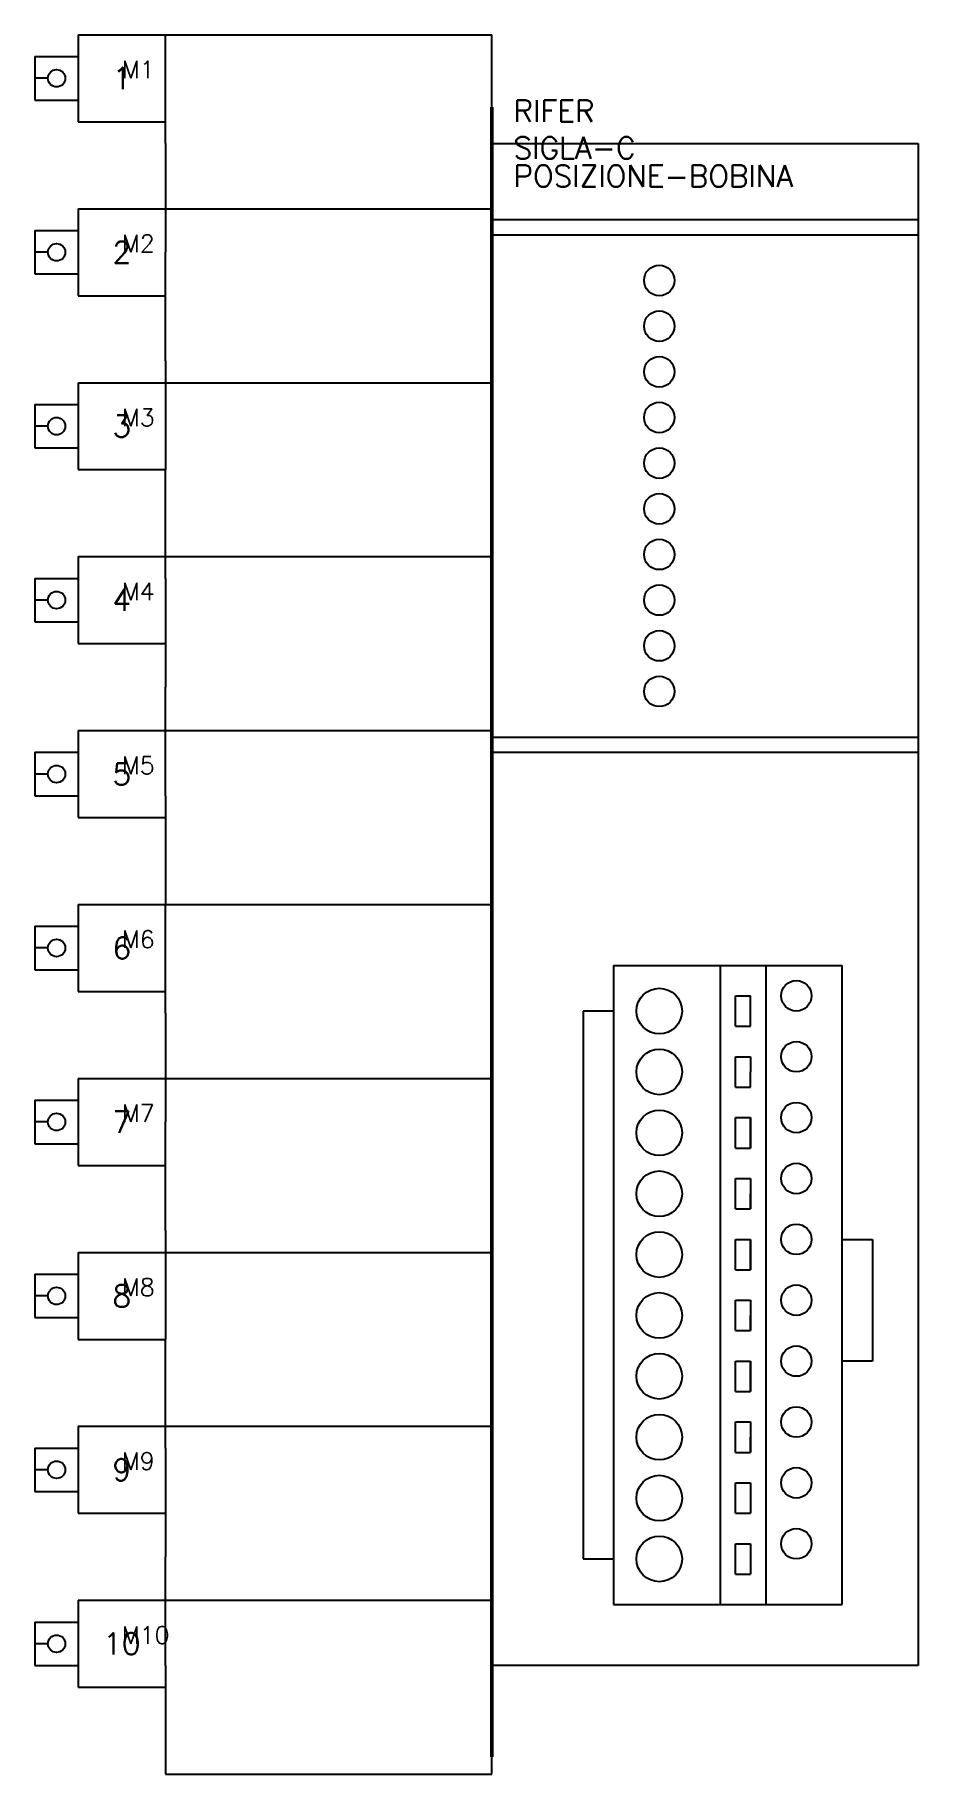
# Model space of a CAD drawing. Extents: x -15 to 86, y 0 to 200.
import ezdxf

# ---------------------------------------------------------------- set-up
doc = ezdxf.new("R2010")
doc.units = 0
doc.header["$LTSCALE"] = 4
doc.linetypes.add('CONTINUA', pattern=[0])
doc.layers.get('0').update_dxf_attribs({"linetype": 'CONTINUOUS'})
doc.layers.add('Sichtbar (ISO)', color=7, linetype='CONTINUOUS', lineweight=50)
doc.styles.get("Standard").update_dxf_attribs({"font": 'romans.shx'})

msp = doc.modelspace()

# ---------------------------------------------------------------- linework, layer by layer
at = {"linetype": 'CONTINUA'}
for p, q in [((-10, 200), (-10, 190)), ((-10, 200), (0, 200)), ((0, 200), (37.5, 200)), ((0, 187.5), (0, 200)), ((37.5, 190), (37.5, 200)), ((-15, 197.5), (-10, 197.5)), ((-15, 192.5), (-10, 192.5)), ((-10, 190), (0, 190)), ((0, 187.5), (0, 175)), ((-10, 180), (-10, 170)), ((-10, 180), (0, 180)), ((-15, 177.5), (-10, 177.5)), ((0, 162.5), (0, 175)), ((-15, 172.5), (-10, 172.5)), ((-10, 170), (0, 170)), ((0, 162.5), (0, 150)), ((-10, 160), (-10, 150)), ((-10, 160), (0, 160)), ((-15, 157.5), (-10, 157.5)), ((-15, 152.5), (-10, 152.5)), ((-10, 150), (0, 150)), ((0, 137.5), (0, 150)), ((-10, 140), (-10, 130)), ((-10, 140), (0, 140)), ((-15, 137.5), (-10, 137.5)), ((0, 137.5), (0, 125)), ((-15, 132.5), (-10, 132.5)), ((-10, 130), (0, 130)), ((0, 112.5), (0, 125)), ((-10, 120), (-10, 110)), ((-10, 120), (0, 120)), ((-15, 117.5), (-10, 117.5)), ((-15, 112.5), (-10, 112.5)), ((0, 112.5), (0, 100)), ((-10, 110), (0, 110)), ((-10, 100), (-10, 90)), ((-10, 100), (0, 100)), ((0, 100), (37.5, 100)), ((0, 87.5), (0, 100)), ((-15, 97.5), (-10, 97.5)), ((-15, 92.5), (-10, 92.5)), ((-10, 90), (0, 90)), ((0, 87.5), (0, 75)), ((-10, 80), (-10, 70)), ((-10, 80), (0, 80)), ((-15, 77.5), (-10, 77.5)), ((0, 62.5), (0, 75)), ((-15, 72.5), (-10, 72.5)), ((-10, 70), (0, 70)), ((0, 62.5), (0, 50)), ((-10, 60), (-10, 50)), ((-10, 60), (0, 60)), ((-15, 57.5), (-10, 57.5)), ((-15, 52.5), (-10, 52.5)), ((-10, 50), (0, 50)), ((0, 37.5), (0, 50)), ((-10, 40), (-10, 30)), ((-10, 40), (0, 40)), ((-15, 37.5), (-10, 37.5)), ((0, 37.5), (0, 25)), ((-15, 32.5), (-10, 32.5)), ((-10, 30), (0, 30)), ((0, 12.5), (0, 25)), ((-10, 20), (-10, 10)), ((-10, 20), (0, 20)), ((-15, 17.5), (-10, 17.5)), ((-15, 12.5), (-10, 12.5)), ((0, 12.5), (0, 0)), ((-10, 10), (0, 10)), ((37.5, 0), (37.5, 5)), ((0, 0), (37.5, 0))]:
    msp.add_line(p, q, dxfattribs=at)
for p, q in [((-15, 197.5), (-15, 192.5)), ((-13.5, 195), (-15, 195)), ((37.5, 187.5), (86.5, 187.5)), ((86.5, 187.5), (86.5, 12.5)), ((0, 180), (37.5, 180)), ((37.5, 178.75), (86.5, 178.75)), ((-15, 177.5), (-15, 172.5)), ((37.5, 177), (86.5, 177)), ((-13.5, 175), (-15, 175)), ((0, 160), (37.5, 160)), ((-15, 157.5), (-15, 152.5)), ((-13.5, 155), (-15, 155)), ((0, 140), (37.5, 140)), ((-15, 137.5), (-15, 132.5)), ((-13.5, 135), (-15, 135)), ((0, 120), (37.5, 120)), ((37.5, 119.25), (86.5, 119.25)), ((-15, 117.5), (-15, 112.5)), ((37.5, 117.5), (86.5, 117.5)), ((-13.5, 115), (-15, 115)), ((-15, 97.5), (-15, 92.5)), ((-13.5, 95), (-15, 95)), ((51.5, 93), (51.5, 63.25)), ((51.5, 93), (77.75, 93)), ((63.75, 93), (63.75, 61.5)), ((69, 93), (69, 61.5)), ((77.75, 63.25), (77.75, 93)), ((65.5, 89.5), (67.25, 89.5)), ((65.5, 86), (65.5, 89.5)), ((67.25, 86), (67.25, 89.5)), ((48, 87.75), (48, 66.75)), ((51.5, 87.75), (48, 87.75)), ((65.5, 86), (67.25, 86)), ((65.5, 80.75), (65.5, 82.5)), ((65.5, 82.5), (67.25, 82.5)), ((67.25, 82.5), (67.25, 80.75)), ((0, 80), (37.5, 80)), ((65.5, 79), (65.5, 80.75)), ((67.25, 79), (67.25, 80.75)), ((51.5, 79), (51.5, 49.25)), ((63.75, 79), (63.75, 47.5)), ((65.5, 79), (67.25, 79)), ((69, 79), (69, 47.5)), ((77.75, 49.25), (77.75, 79)), ((-15, 77.5), (-15, 72.5)), ((-13.5, 75), (-15, 75)), ((65.5, 75.5), (67.25, 75.5)), ((65.5, 72), (65.5, 75.5)), ((65.5, 72), (65.5, 75.5)), ((65.5, 75.5), (67.25, 75.5)), ((67.25, 72), (67.25, 75.5)), ((67.25, 75.5), (67.25, 72)), ((48, 73.75), (48, 52.75)), ((65.5, 72), (67.25, 72)), ((65.5, 72), (67.25, 72)), ((65.5, 66.75), (65.5, 68.5)), ((65.5, 68.5), (67.25, 68.5)), ((65.5, 65), (65.5, 68.5)), ((65.5, 68.5), (67.25, 68.5)), ((67.25, 68.5), (67.25, 66.75)), ((67.25, 68.5), (67.25, 65)), ((65.5, 65), (65.5, 66.75)), ((67.25, 65), (67.25, 66.75)), ((51.5, 65), (51.5, 35.25)), ((63.75, 65), (63.75, 33.5)), ((65.5, 65), (67.25, 65)), ((65.5, 65), (67.25, 65)), ((69, 65), (69, 33.5)), ((77.75, 35.25), (77.75, 65)), ((51.5, 63.25), (51.5, 61.5)), ((77.75, 61.5), (77.75, 63.25)), ((0, 60), (37.5, 60)), ((65.5, 61.5), (67.25, 61.5)), ((65.5, 58), (65.5, 61.5)), ((65.5, 58), (65.5, 61.5)), ((65.5, 61.5), (67.25, 61.5)), ((67.25, 58), (67.25, 61.5)), ((67.25, 61.5), (67.25, 58)), ((77.75, 61.5), (81.25, 61.5)), ((81.25, 61.5), (81.25, 47.5)), ((48, 59.75), (48, 38.75)), ((65.5, 58), (67.25, 58)), ((65.5, 58), (67.25, 58)), ((-15, 57.5), (-15, 52.5)), ((-13.5, 55), (-15, 55)), ((65.5, 52.75), (65.5, 54.5)), ((65.5, 54.5), (67.25, 54.5)), ((65.5, 51), (65.5, 54.5)), ((65.5, 54.5), (67.25, 54.5)), ((67.25, 54.5), (67.25, 52.75)), ((67.25, 54.5), (67.25, 51)), ((65.5, 51), (65.5, 52.75)), ((67.25, 51), (67.25, 52.75)), ((51.5, 51), (51.5, 21.25)), ((63.75, 51), (63.75, 19.5)), ((65.5, 51), (67.25, 51)), ((65.5, 51), (67.25, 51)), ((69, 51), (69, 19.5)), ((77.75, 21.25), (77.75, 51)), ((51.5, 49.25), (51.5, 47.5)), ((77.75, 47.5), (77.75, 49.25)), ((65.5, 47.5), (67.25, 47.5)), ((65.5, 44), (65.5, 47.5)), ((65.5, 44), (65.5, 47.5)), ((65.5, 47.5), (67.25, 47.5)), ((67.25, 44), (67.25, 47.5)), ((67.25, 47.5), (67.25, 44)), ((81.25, 47.5), (77.75, 47.5)), ((48, 45.75), (48, 24.75)), ((65.5, 44), (67.25, 44)), ((65.5, 44), (67.25, 44)), ((0, 40), (37.5, 40)), ((65.5, 38.75), (65.5, 40.5)), ((65.5, 40.5), (67.25, 40.5)), ((65.5, 37), (65.5, 40.5)), ((65.5, 40.5), (67.25, 40.5)), ((67.25, 40.5), (67.25, 38.75)), ((67.25, 40.5), (67.25, 37)), ((65.5, 37), (65.5, 38.75)), ((67.25, 37), (67.25, 38.75)), ((-15, 37.5), (-15, 32.5)), ((65.5, 37), (67.25, 37)), ((65.5, 37), (67.25, 37)), ((-13.5, 35), (-15, 35)), ((51.5, 35.25), (51.5, 33.5)), ((77.75, 33.5), (77.75, 35.25)), ((65.5, 30), (65.5, 33.5)), ((65.5, 33.5), (67.25, 33.5)), ((67.25, 33.5), (67.25, 30)), ((65.5, 30), (67.25, 30)), ((65.5, 23), (65.5, 26.5)), ((65.5, 26.5), (67.25, 26.5)), ((67.25, 26.5), (67.25, 23)), ((48, 24.75), (51.5, 24.75)), ((65.5, 23), (67.25, 23)), ((0, 20), (37.5, 20)), ((51.5, 21.25), (51.5, 19.5)), ((77.75, 19.5), (77.75, 21.25)), ((51.5, 19.5), (77.75, 19.5)), ((-15, 17.5), (-15, 12.5)), ((-13.5, 15), (-15, 15)), ((86.5, 12.5), (37.5, 12.5))]:
    msp.add_line(p, q)
for centre in [(-12.5, 195), (-12.5, 175), (-12.5, 155), (-12.5, 135), (-12.5, 115), (-12.5, 95), (-12.5, 75), (-12.5, 55), (-12.5, 35), (-12.5, 15)]:
    msp.add_circle(centre, 1, dxfattribs=at)
for centre, radius in [((56.75, 171.75), 1.75), ((56.75, 166.5), 1.75), ((56.75, 161.25), 1.75), ((56.75, 156), 1.75), ((56.75, 150.75), 1.75), ((56.75, 145.5), 1.75), ((56.75, 140.25), 1.75), ((56.75, 135), 1.75), ((56.75, 129.75), 1.75), ((56.75, 124.5), 1.75), ((56.75, 87.75), 2.62), ((72.5, 89.5), 1.75), ((72.5, 82.5), 1.75), ((56.75, 80.75), 2.62), ((56.75, 73.75), 2.62), ((56.75, 73.75), 2.62), ((72.5, 75.5), 1.75), ((72.5, 75.5), 1.75), ((72.5, 68.5), 1.75), ((72.5, 68.5), 1.75), ((56.75, 66.75), 2.62), ((56.75, 66.75), 2.62), ((56.75, 59.75), 2.62), ((56.75, 59.75), 2.62), ((72.5, 61.5), 1.75), ((72.5, 61.5), 1.75), ((72.5, 54.5), 1.75), ((72.5, 54.5), 1.75), ((56.75, 52.75), 2.62), ((56.75, 52.75), 2.62), ((56.75, 45.75), 2.62), ((56.75, 45.75), 2.62), ((72.5, 47.5), 1.75), ((72.5, 47.5), 1.75), ((72.5, 40.5), 1.75), ((72.5, 40.5), 1.75), ((56.75, 38.75), 2.62), ((56.75, 38.75), 2.62), ((56.75, 31.75), 2.62), ((72.5, 33.5), 1.75), ((72.5, 26.5), 1.75), ((56.75, 24.75), 2.62)]:
    msp.add_circle(centre, radius)
at = {"layer": 'Sichtbar (ISO)'}
for p, q in [((37.5, 191.69), (37.5, 184.72)), ((37.5, 184.8), (37.5, 186.8)), ((37.5, 184.8), (37.5, 184.43)), ((37.5, 183.7), (37.5, 184.72)), ((37.5, 184.23), (37.5, 184.43)), ((37.5, 184.23), (37.5, 184.22)), ((37.5, 184.22), (37.5, 183.08)), ((37.5, 183.7), (37.5, 183.33)), ((37.5, 183.13), (37.5, 183.33)), ((37.5, 183.13), (37.5, 183.12)), ((37.5, 183.12), (37.5, 181.98)), ((37.5, 181.87), (37.5, 183.08)), ((37.5, 180.77), (37.5, 181.98)), ((37.5, 181.87), (37.5, 178.34)), ((37.5, 180.77), (37.5, 177.24)), ((37.5, 175.72), (37.5, 178.34)), ((37.5, 174.62), (37.5, 177.24)), ((37.5, 175.72), (37.5, 174.8)), ((37.5, 174.8), (37.5, 150.62)), ((37.5, 174.62), (37.5, 173.7)), ((37.5, 173.7), (37.5, 130.26)), ((37.5, 150.62), (37.5, 149.48)), ((37.5, 148.27), (37.5, 149.48)), ((37.5, 148.27), (37.5, 144.74)), ((37.5, 142.12), (37.5, 144.74)), ((37.5, 142.12), (37.5, 141.2)), ((37.5, 141.2), (37.5, 127.04)), ((37.5, 130.26), (37.5, 128.8)), ((37.5, 128.8), (37.5, 115.46)), ((37.5, 122.96), (37.5, 118.62)), ((37.5, 118.62), (37.5, 117.48)), ((37.5, 116.27), (37.5, 117.48)), ((37.5, 116.27), (37.5, 112.74)), ((37.5, 115.46), (37.5, 114)), ((37.5, 114), (37.5, 80.06)), ((37.5, 110.12), (37.5, 112.74)), ((37.5, 110.12), (37.5, 109.2)), ((37.5, 109.2), (37.5, 95.04)), ((37.5, 90.96), (37.5, 81.82)), ((37.5, 81.82), (37.5, 80.68)), ((37.5, 79.47), (37.5, 80.68)), ((37.5, 80.06), (37.5, 78.6)), ((37.5, 79.47), (37.5, 75.94)), ((37.5, 78.6), (37.5, 45.06)), ((37.5, 73.32), (37.5, 75.94)), ((37.5, 73.32), (37.5, 72.4)), ((37.5, 72.4), (37.5, 58.24)), ((37.5, 54.16), (37.5, 45.02)), ((37.5, 45.06), (37.5, 43.6)), ((37.5, 45.02), (37.5, 43.88)), ((37.5, 42.67), (37.5, 43.88)), ((37.5, 42.67), (37.5, 39.14)), ((37.5, 36.52), (37.5, 39.14)), ((37.5, 36.52), (37.5, 35.6)), ((37.5, 35.6), (37.5, 21.44)), ((37.5, 17.36), (37.5, 2.8)), ((37.5, 2.8), (37.5, 2))]:
    msp.add_line(p, q, dxfattribs=at)
for points in [[(37.5, 122.96), (37.5, 125), (37.5, 127.04)], [(37.5, 90.96), (37.5, 93), (37.5, 95.04)], [(37.5, 54.16), (37.5, 56.2), (37.5, 58.24)], [(37.5, 17.36), (37.5, 19.4), (37.5, 21.44)]]:
    msp.add_rational_spline(points, [1, 1.08, 1], degree=2, dxfattribs=at)

# ---------------------------------------------------------------- texts
at = {"linetype": 'CONTINUA', "char_height": 2.5, "attachment_point": 5}
for s, insert in [('1', (-5, 195)), ('2', (-5, 175)), ('3', (-5, 155)), ('4', (-5, 135)), ('5', (-5, 115)), ('6', (-5, 95)), ('7', (-5, 75)), ('8', (-5, 55)), ('9', (-5, 35)), ('10', (-5, 15))]:
    msp.add_mtext_dynamic_manual_height_columns(s, width=10, gutter_width=1, heights=[9], dxfattribs=dict(at, insert=insert))
at = {"color": 4, "flags": 8}
for tag, p in [('M1', (-5, 195)), ('M2', (-5, 175)), ('M3', (-5, 155)), ('M4', (-5, 135)), ('M5', (-5, 115)), ('M6', (-5, 95)), ('M7', (-5, 75)), ('M8', (-5, 55)), ('M9', (-5, 35)), ('M10', (-5, 15))]:
    msp.add_attdef(tag, p, '', height=2, dxfattribs=at)
at = {"flags": 9}
for tag, p, s, height in [('F1', (-15, 195), '', 0.00001), ('F2', (-15, 175), '', 0.00001), ('F3', (-15, 155), '', 0.00001), ('F4', (-15, 135), '', 0.00001), ('F5', (-15, 115), '', 0.00001), ('F6', (-15, 95), '', 0.00001), ('F7', (-15, 75), '', 0.00001), ('F8', (-15, 55), '', 0.00001), ('F9', (-15, 35), '', 0.00001), ('F10', (-15, 15), '', 0.00001), ('TIPOSIG', (0, 0), '4', 0.00000001), ('POSIZIONE-C', (0, 0), '', 0.00000001), ('T-CONTATTO', (0, 0), '', 0.00000001), ('DESCRIZIONE-C', (0, 0), '', 0.00000001)]:
    msp.add_attdef(tag, p, s, height=height, dxfattribs=at)
at = {"color": 3}
for tag, p, s, flags in [('RIFER', (40, 190), 'RIFER ?', 8), ('SIGLA-C', (40, 185.75), 'SIGLA ?', 9)]:
    msp.add_attdef(tag, p, s, height=2.5, dxfattribs=dict(at, flags=flags))
msp.add_attdef('POSIZIONE-BOBINA', (40, 182.5), '', height=2.5, dxfattribs=at)

doc.saveas('drawing.dxf')
